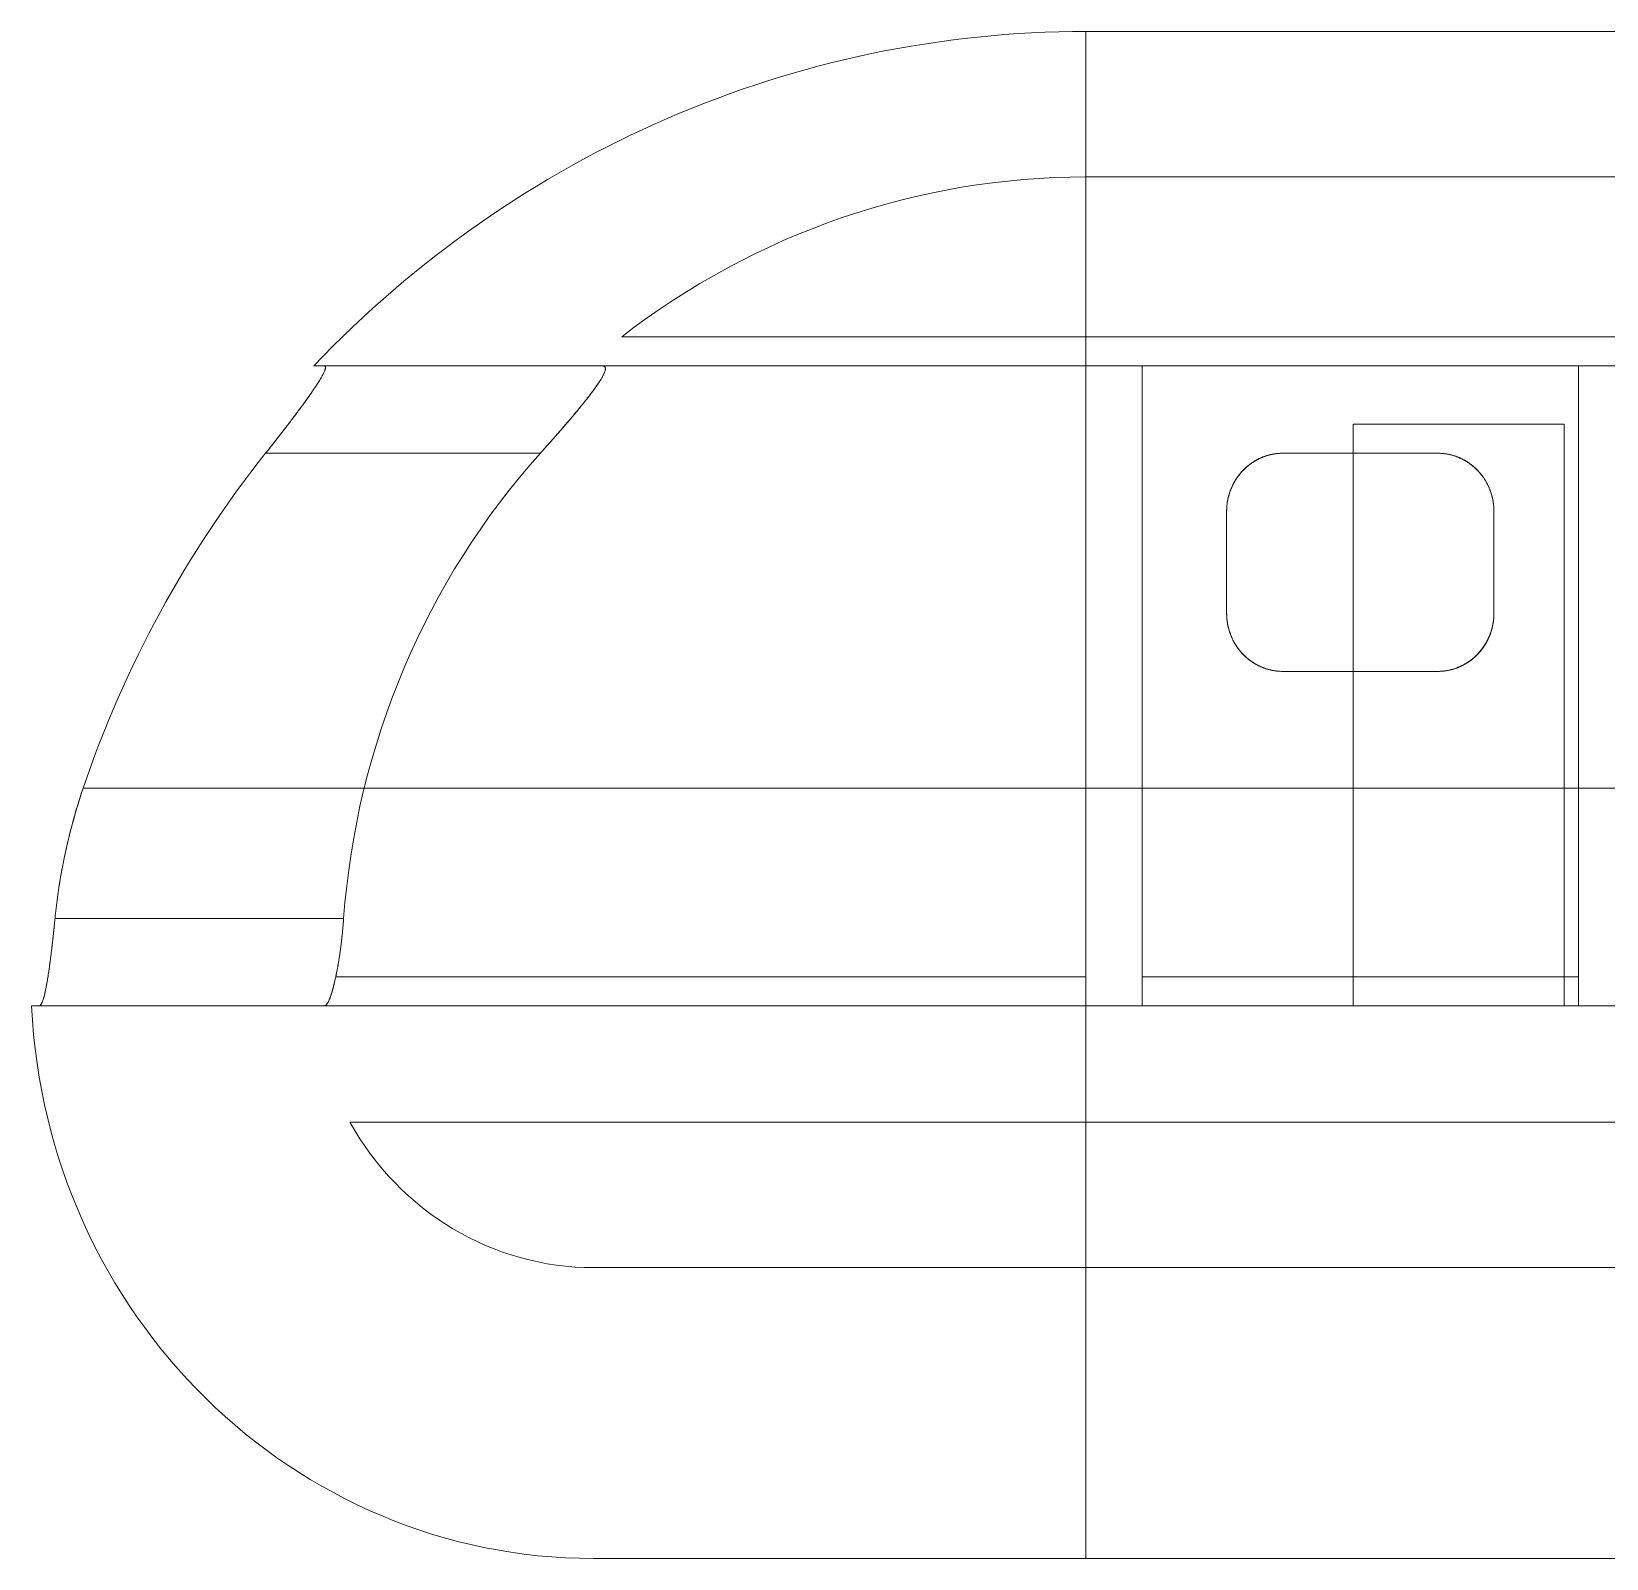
# Model space of a CAD drawing. Header units: millimetres. Extents: x 7939 to 8557, y 3805 to 4021.
# Drawn here: x 8283.18 to 8319.27, y 3903.74 to 3938.74 of the extents above; entities that cross this region are included whole.
import ezdxf

# ---------------------------------------------------------------- set-up
doc = ezdxf.new("R2010")
doc.units = ezdxf.units.MM
doc.layers.add('linea_gruesa', color=1, linetype='Continuous', lineweight=40)

msp = doc.modelspace()

# ---------------------------------------------------------------- linework, layer by layer
at = {"layer": 'linea_gruesa', "linetype": 'Continuous', "lineweight": 15, "extrusion": (-0.253745, -3.38569e-15, 0.967271)}
for p, q in [((8423.417, 3938.738, 103.727), (8307.345, 3938.738, 73.278)), ((8307.345, 3921.396, 73.278), (8307.345, 3938.738, 73.278)), ((8423.417, 3935.405, 103.727), (8307.345, 3935.405, 73.278)), ((8307.345, 3931.738, 73.278), (8307.345, 3935.405, 73.278)), ((8307.345, 3931.738, 73.278), (8296.705, 3931.738, 70.486)), ((8423.417, 3931.738, 103.727), (8307.345, 3931.738, 73.278)), ((8289.886, 3931.072, 68.698), (8289.647, 3931.072, 68.635)), ((8289.886, 3931.072, 68.698), (8296.269, 3931.072, 70.372)), ((8296.269, 3931.072, 70.372), (8307.345, 3931.072, 73.278)), ((8307.345, 3931.072, 73.278), (8296.269, 3931.072, 70.372)), ((8307.345, 3917.072, 73.278), (8307.345, 3931.072, 73.278)), ((8353.774, 3931.072, 85.457), (8307.345, 3931.072, 73.278)), ((8307.345, 3917.072, 73.278), (8307.345, 3931.072, 73.278)), ((8307.345, 3916.405, 73.278), (8307.345, 3931.072, 73.278)), ((8308.634, 3931.072, 73.616), (8308.634, 3917.072, 73.616)), ((8318.63, 3931.072, 76.238), (8308.634, 3931.072, 73.616)), ((8308.634, 3917.072, 73.616), (8308.634, 3931.072, 73.616)), ((8308.634, 3931.072, 73.616), (8308.634, 3916.405, 73.616)), ((8318.63, 3917.072, 76.238), (8318.63, 3931.072, 76.238)), ((8318.63, 3931.072, 76.238), (8318.63, 3917.072, 76.238)), ((8318.63, 3916.405, 76.238), (8318.63, 3931.072, 76.238)), ((8313.471, 3929.738, 74.885), (8313.471, 3916.405, 74.885)), ((8318.307, 3929.738, 76.153), (8313.471, 3929.738, 74.885)), ((8318.307, 3916.405, 76.153), (8318.307, 3929.738, 76.153)), ((8288.544, 3929.072, 68.346), (8294.841, 3929.072, 69.997)), ((8315.405, 3929.072, 75.392), (8311.859, 3929.072, 74.462)), ((8310.569, 3927.738, 74.123), (8310.569, 3925.405, 74.123)), ((8310.569, 3927.738, 74.123), (8310.569, 3925.405, 74.123)), ((8310.569, 3927.738, 74.123), (8310.569, 3925.405, 74.123)), ((8310.569, 3927.738, 74.123), (8310.569, 3925.405, 74.123)), ((8316.695, 3925.405, 75.731), (8316.695, 3927.738, 75.731)), ((8316.695, 3925.405, 75.731), (8316.695, 3927.738, 75.731)), ((8316.695, 3925.405, 75.731), (8316.695, 3927.738, 75.731)), ((8316.695, 3925.405, 75.731), (8316.695, 3927.738, 75.731)), ((8311.859, 3924.072, 74.462), (8315.405, 3924.072, 75.392)), ((8284.363, 3921.396, 67.249), (8307.345, 3921.396, 73.278)), ((8307.345, 3921.396, 73.278), (8284.363, 3921.396, 67.249)), ((8423.417, 3921.396, 103.727), (8307.345, 3921.396, 73.278)), ((8307.345, 3921.396, 73.278), (8307.345, 3903.738, 73.278)), ((8307.345, 3921.396, 73.278), (8307.345, 3903.738, 73.278)), ((8283.718, 3918.405, 67.08), (8290.333, 3918.405, 68.815)), ((8290.152, 3917.072, 68.767), (8307.345, 3917.072, 73.278)), ((8307.345, 3917.072, 73.278), (8290.152, 3917.072, 68.767)), ((8307.345, 3916.405, 73.278), (8307.345, 3917.072, 73.278)), ((8307.345, 3916.405, 73.278), (8307.345, 3917.072, 73.278)), ((8318.63, 3917.072, 76.238), (8308.634, 3917.072, 73.616)), ((8308.634, 3917.072, 73.616), (8308.634, 3916.405, 73.616)), ((8308.634, 3916.405, 73.616), (8308.634, 3917.072, 73.616)), ((8318.63, 3916.405, 76.238), (8318.63, 3917.072, 76.238)), ((8318.63, 3917.072, 76.238), (8318.63, 3916.405, 76.238)), ((8283.354, 3916.405, 66.984), (8283.179, 3916.405, 66.938)), ((8283.354, 3916.405, 66.984), (8289.883, 3916.405, 68.697)), ((8307.345, 3916.405, 73.278), (8289.883, 3916.405, 68.697)), ((8289.883, 3916.405, 68.697), (8307.345, 3916.405, 73.278)), ((8307.345, 3916.405, 73.278), (8313.471, 3916.405, 74.885)), ((8318.63, 3916.405, 76.238), (8308.634, 3916.405, 73.616)), ((8313.471, 3916.405, 74.885), (8308.634, 3916.405, 73.616)), ((8318.307, 3916.405, 76.153), (8324.756, 3916.405, 77.845)), ((8318.63, 3916.405, 76.238), (8318.307, 3916.405, 76.153)), ((8307.345, 3913.738, 73.278), (8290.475, 3913.738, 68.852)), ((8423.417, 3913.738, 103.727), (8307.345, 3913.738, 73.278)), ((8307.345, 3910.405, 73.278), (8307.345, 3913.738, 73.278)), ((8307.345, 3910.405, 73.278), (8307.345, 3913.738, 73.278)), ((8307.345, 3910.405, 73.278), (8296.06, 3910.405, 70.317)), ((8423.417, 3910.405, 103.727), (8307.345, 3910.405, 73.278)), ((8307.345, 3903.738, 73.278), (8296.06, 3903.738, 70.317)), ((8423.417, 3903.738, 103.727), (8307.345, 3903.738, 73.278))]:
    msp.add_line(p, q, dxfattribs=at)
for centre, radius, start, end in [((-3913.072, 8054.048, -2037.069), 25.667, 180, 225.4687), ((-3917.072, 8054.048, -2037.069), 18.333, 180, 216.8699), ((-3913.072, 8054.048, -2037.069), 25.175, 230.539, 250.6912), ((-3913.072, 8054.048, -2037.069), 25.175, 230.539, 250.6912), ((-3917.072, 8054.048, -2037.069), 17.638, 227.1301, 265.6647), ((-3917.072, 8054.048, -2037.069), 17.638, 227.1301, 265.6647), ((-3917.072, 8042.382, -2037.069), 13.333, 272.866, 360), ((-3917.072, 8042.382, -2037.069), 6.667, 300, 360)]:
    msp.add_arc(centre, radius, start, end, dxfattribs=at)
at = {"layer": 'linea_gruesa', "linetype": 'Continuous', "lineweight": 15}
for points, knots in [([(8288.544, 3929.072, 68.346), (8288.57, 3929.104, 68.352), (8288.621, 3929.168, 68.366), (8288.698, 3929.265, 68.386), (8288.774, 3929.363, 68.406), (8288.851, 3929.46, 68.426), (8288.927, 3929.558, 68.446), (8289.002, 3929.656, 68.466), (8289.077, 3929.754, 68.486), (8289.146, 3929.844, 68.503), (8289.207, 3929.925, 68.52), (8289.269, 3930.007, 68.536), (8289.335, 3930.097, 68.553), (8289.406, 3930.193, 68.572), (8289.468, 3930.279, 68.588), (8289.523, 3930.356, 68.603), (8289.567, 3930.419, 68.614), (8289.605, 3930.474, 68.624), (8289.642, 3930.528, 68.634), (8289.681, 3930.587, 68.644), (8289.722, 3930.648, 68.655), (8289.756, 3930.701, 68.664), (8289.784, 3930.748, 68.671), (8289.807, 3930.786, 68.677), (8289.826, 3930.819, 68.682), (8289.845, 3930.853, 68.687), (8289.863, 3930.887, 68.692), (8289.88, 3930.922, 68.696), (8289.893, 3930.951, 68.699), (8289.902, 3930.975, 68.702), (8289.909, 3930.994, 68.704), (8289.913, 3931.012, 68.705), (8289.916, 3931.03, 68.706), (8289.916, 3931.045, 68.706), (8289.913, 3931.059, 68.705), (8289.906, 3931.067, 68.703), (8289.897, 3931.071, 68.701), (8289.89, 3931.072, 68.699), (8289.886, 3931.072, 68.698)], [0, 0, 0, 0, 0.035233, 0.070592, 0.105951, 0.141754, 0.177556, 0.213826, 0.250098, 0.286533, 0.314683, 0.342835, 0.380915, 0.419018, 0.457092, 0.486134, 0.515176, 0.536975, 0.558775, 0.588278, 0.6178, 0.647299, 0.669811, 0.692322, 0.710681, 0.729039, 0.75392, 0.77882, 0.803699, 0.822703, 0.841706, 0.861057, 0.880409, 0.906776, 0.93317, 0.959538, 0.979769, 1, 1, 1, 1]), ([(8289.886, 3931.072, 68.698), (8289.889, 3931.072, 68.699), (8289.896, 3931.071, 68.7), (8289.904, 3931.068, 68.702), (8289.911, 3931.061, 68.704), (8289.915, 3931.05, 68.705), (8289.916, 3931.037, 68.706), (8289.915, 3931.021, 68.705), (8289.912, 3931.006, 68.704), (8289.907, 3930.988, 68.703), (8289.899, 3930.967, 68.701), (8289.889, 3930.941, 68.698), (8289.874, 3930.909, 68.694), (8289.857, 3930.876, 68.69), (8289.84, 3930.845, 68.686), (8289.824, 3930.814, 68.681), (8289.805, 3930.783, 68.677), (8289.783, 3930.746, 68.671), (8289.757, 3930.704, 68.664), (8289.726, 3930.655, 68.656), (8289.688, 3930.596, 68.646), (8289.645, 3930.532, 68.634), (8289.598, 3930.463, 68.622), (8289.554, 3930.401, 68.611), (8289.509, 3930.336, 68.599), (8289.461, 3930.27, 68.586), (8289.412, 3930.202, 68.573), (8289.361, 3930.131, 68.56), (8289.308, 3930.06, 68.546), (8289.249, 3929.981, 68.531), (8289.185, 3929.896, 68.514), (8289.114, 3929.803, 68.495), (8289.042, 3929.708, 68.476), (8288.968, 3929.612, 68.457), (8288.893, 3929.515, 68.437), (8288.816, 3929.416, 68.417), (8288.738, 3929.317, 68.397), (8288.667, 3929.226, 68.378), (8288.602, 3929.145, 68.361), (8288.564, 3929.096, 68.351), (8288.544, 3929.072, 68.346)], [0, 0, 0, 0, 0.017943, 0.035885, 0.060246, 0.084628, 0.108988, 0.127618, 0.146247, 0.16419, 0.182134, 0.206478, 0.230841, 0.255186, 0.273767, 0.292348, 0.310648, 0.328949, 0.353672, 0.378409, 0.403134, 0.440687, 0.4678, 0.494913, 0.522235, 0.549557, 0.577463, 0.605369, 0.633445, 0.661522, 0.696527, 0.731698, 0.766871, 0.802552, 0.838233, 0.874322, 0.910586, 0.946908, 0.973454, 1, 1, 1, 1]), ([(8294.841, 3929.072, 69.997), (8294.868, 3929.102, 70.005), (8294.923, 3929.163, 70.019), (8295.005, 3929.256, 70.041), (8295.087, 3929.348, 70.062), (8295.168, 3929.44, 70.083), (8295.25, 3929.533, 70.105), (8295.331, 3929.627, 70.126), (8295.412, 3929.72, 70.147), (8295.485, 3929.806, 70.167), (8295.553, 3929.886, 70.184), (8295.614, 3929.958, 70.2), (8295.674, 3930.03, 70.216), (8295.734, 3930.102, 70.232), (8295.792, 3930.173, 70.247), (8295.849, 3930.244, 70.262), (8295.904, 3930.314, 70.277), (8295.953, 3930.376, 70.289), (8295.995, 3930.431, 70.3), (8296.03, 3930.478, 70.31), (8296.065, 3930.524, 70.319), (8296.098, 3930.57, 70.327), (8296.129, 3930.615, 70.336), (8296.159, 3930.659, 70.343), (8296.188, 3930.701, 70.351), (8296.212, 3930.739, 70.357), (8296.233, 3930.773, 70.363), (8296.25, 3930.802, 70.367), (8296.266, 3930.831, 70.371), (8296.281, 3930.859, 70.375), (8296.294, 3930.885, 70.379), (8296.305, 3930.91, 70.382), (8296.314, 3930.933, 70.384), (8296.322, 3930.955, 70.386), (8296.327, 3930.975, 70.387), (8296.331, 3930.995, 70.388), (8296.332, 3931.014, 70.389), (8296.33, 3931.032, 70.388), (8296.325, 3931.046, 70.387), (8296.318, 3931.056, 70.385), (8296.307, 3931.064, 70.382), (8296.292, 3931.07, 70.378), (8296.277, 3931.071, 70.374), (8296.269, 3931.072, 70.372)], [0, 0, 0, 0, 0.034419, 0.068838, 0.10342, 0.138002, 0.173126, 0.208248, 0.243575, 0.278903, 0.306955, 0.335005, 0.363192, 0.391377, 0.420043, 0.448709, 0.477574, 0.506439, 0.527053, 0.547668, 0.568387, 0.589107, 0.610203, 0.631299, 0.652551, 0.673802, 0.690476, 0.707149, 0.723923, 0.740697, 0.757815, 0.774932, 0.79218, 0.809429, 0.826108, 0.842787, 0.86548, 0.888194, 0.910886, 0.928271, 0.945656, 0.972827, 1, 1, 1, 1]), ([(8296.269, 3931.072, 70.372), (8296.275, 3931.071, 70.374), (8296.288, 3931.071, 70.377), (8296.302, 3931.066, 70.381), (8296.315, 3931.059, 70.384), (8296.324, 3931.048, 70.387), (8296.33, 3931.034, 70.388), (8296.332, 3931.017, 70.389), (8296.331, 3930.997, 70.388), (8296.327, 3930.974, 70.387), (8296.32, 3930.948, 70.385), (8296.309, 3930.919, 70.383), (8296.295, 3930.887, 70.379), (8296.275, 3930.848, 70.374), (8296.249, 3930.799, 70.367), (8296.213, 3930.741, 70.358), (8296.172, 3930.678, 70.347), (8296.127, 3930.61, 70.335), (8296.076, 3930.54, 70.322), (8296.022, 3930.467, 70.307), (8295.964, 3930.391, 70.292), (8295.903, 3930.312, 70.276), (8295.838, 3930.231, 70.259), (8295.77, 3930.147, 70.241), (8295.7, 3930.061, 70.223), (8295.627, 3929.974, 70.204), (8295.552, 3929.885, 70.184), (8295.475, 3929.794, 70.164), (8295.396, 3929.702, 70.143), (8295.316, 3929.609, 70.122), (8295.234, 3929.515, 70.101), (8295.153, 3929.423, 70.079), (8295.074, 3929.333, 70.059), (8294.997, 3929.246, 70.038), (8294.919, 3929.159, 70.018), (8294.867, 3929.101, 70.004), (8294.841, 3929.072, 69.997)], [0, 0, 0, 0, 0.021586, 0.043186, 0.064769, 0.086981, 0.109212, 0.131423, 0.153021, 0.174637, 0.196236, 0.218492, 0.240766, 0.263024, 0.294928, 0.326836, 0.359413, 0.391994, 0.424574, 0.457186, 0.489774, 0.523271, 0.556792, 0.590293, 0.624563, 0.658833, 0.693364, 0.727895, 0.763149, 0.798404, 0.833869, 0.869334, 0.90193, 0.934527, 0.967263, 1, 1, 1, 1]), ([(8311.859, 3929.072, 74.462), (8311.853, 3929.072, 74.46), (8311.82, 3929.072, 74.452), (8311.757, 3929.069, 74.435), (8311.671, 3929.059, 74.413), (8311.585, 3929.042, 74.39), (8311.501, 3929.021, 74.368), (8311.421, 3928.994, 74.347), (8311.344, 3928.962, 74.327), (8311.269, 3928.925, 74.307), (8311.194, 3928.882, 74.287), (8311.121, 3928.833, 74.268), (8311.05, 3928.778, 74.25), (8310.983, 3928.718, 74.232), (8310.916, 3928.651, 74.215), (8310.853, 3928.575, 74.198), (8310.792, 3928.491, 74.182), (8310.739, 3928.402, 74.168), (8310.699, 3928.323, 74.158), (8310.669, 3928.255, 74.15), (8310.648, 3928.199, 74.144), (8310.629, 3928.142, 74.139), (8310.612, 3928.084, 74.135), (8310.599, 3928.025, 74.131), (8310.587, 3927.964, 74.128), (8310.579, 3927.904, 74.126), (8310.571, 3927.829, 74.124), (8310.57, 3927.773, 74.124), (8310.569, 3927.738, 74.123)], [0, 0, 0, 0, 0.006838, 0.044527, 0.082489, 0.121295, 0.160376, 0.198019, 0.235885, 0.2744, 0.313113, 0.355866, 0.398847, 0.442478, 0.486308, 0.537813, 0.589589, 0.642149, 0.694955, 0.725872, 0.75679, 0.787885, 0.81898, 0.850615, 0.882249, 0.914064, 0.945878, 1, 1, 1, 1]), ([(8311.859, 3929.072, 74.462), (8311.838, 3929.071, 74.456), (8311.797, 3929.071, 74.446), (8311.735, 3929.066, 74.429), (8311.673, 3929.058, 74.413), (8311.605, 3929.046, 74.395), (8311.53, 3929.029, 74.376), (8311.451, 3929.004, 74.355), (8311.373, 3928.975, 74.334), (8311.296, 3928.939, 74.314), (8311.22, 3928.898, 74.294), (8311.147, 3928.851, 74.275), (8311.077, 3928.8, 74.257), (8311.007, 3928.741, 74.238), (8310.94, 3928.676, 74.221), (8310.874, 3928.602, 74.204), (8310.815, 3928.524, 74.188), (8310.769, 3928.453, 74.176), (8310.734, 3928.392, 74.167), (8310.708, 3928.341, 74.16), (8310.684, 3928.289, 74.154), (8310.662, 3928.236, 74.148), (8310.642, 3928.182, 74.143), (8310.625, 3928.127, 74.138), (8310.609, 3928.071, 74.134), (8310.596, 3928.011, 74.131), (8310.584, 3927.947, 74.127), (8310.576, 3927.878, 74.125), (8310.57, 3927.808, 74.124), (8310.569, 3927.762, 74.124), (8310.569, 3927.738, 74.123)], [0, 0, 0, 0, 0.027087, 0.054276, 0.081774, 0.109375, 0.146359, 0.183576, 0.221474, 0.259588, 0.300123, 0.34088, 0.382269, 0.423854, 0.472048, 0.520494, 0.569663, 0.619055, 0.648237, 0.67742, 0.706763, 0.736106, 0.765927, 0.795749, 0.825726, 0.855703, 0.891612, 0.927587, 0.96376, 1, 1, 1, 1]), ([(8311.859, 3929.072, 74.462), (8311.831, 3929.071, 74.455), (8311.775, 3929.07, 74.44), (8311.692, 3929.061, 74.418), (8311.608, 3929.047, 74.396), (8311.527, 3929.028, 74.375), (8311.448, 3929.003, 74.354), (8311.373, 3928.975, 74.334), (8311.3, 3928.941, 74.315), (8311.237, 3928.907, 74.299), (8311.183, 3928.875, 74.285), (8311.139, 3928.845, 74.273), (8311.095, 3928.814, 74.262), (8311.053, 3928.78, 74.251), (8311.013, 3928.745, 74.24), (8310.973, 3928.709, 74.23), (8310.936, 3928.671, 74.22), (8310.898, 3928.628, 74.21), (8310.859, 3928.582, 74.2), (8310.821, 3928.531, 74.19), (8310.785, 3928.478, 74.18), (8310.752, 3928.424, 74.171), (8310.721, 3928.368, 74.163), (8310.693, 3928.31, 74.156), (8310.668, 3928.251, 74.149), (8310.646, 3928.193, 74.144), (8310.627, 3928.137, 74.139), (8310.612, 3928.082, 74.135), (8310.599, 3928.026, 74.131), (8310.588, 3927.97, 74.129), (8310.58, 3927.913, 74.126), (8310.574, 3927.855, 74.125), (8310.57, 3927.797, 74.124), (8310.569, 3927.758, 74.124), (8310.569, 3927.738, 74.123)], [0, 0, 0, 0, 0.036113, 0.072489, 0.109676, 0.147131, 0.183107, 0.219296, 0.256089, 0.293067, 0.318435, 0.3438, 0.369361, 0.394921, 0.421032, 0.447142, 0.473415, 0.499687, 0.531753, 0.563818, 0.596123, 0.628428, 0.661428, 0.694429, 0.727647, 0.760865, 0.790391, 0.819915, 0.849583, 0.879252, 0.909363, 0.939474, 0.969737, 1, 1, 1, 1]), ([(8311.859, 3929.072, 74.462), (8311.832, 3929.071, 74.455), (8311.778, 3929.07, 74.441), (8311.697, 3929.062, 74.419), (8311.617, 3929.049, 74.398), (8311.538, 3929.031, 74.378), (8311.46, 3929.007, 74.357), (8311.383, 3928.979, 74.337), (8311.308, 3928.945, 74.317), (8311.235, 3928.906, 74.298), (8311.165, 3928.863, 74.28), (8311.104, 3928.821, 74.264), (8311.052, 3928.78, 74.25), (8311.009, 3928.742, 74.239), (8310.967, 3928.702, 74.228), (8310.927, 3928.661, 74.217), (8310.888, 3928.617, 74.207), (8310.852, 3928.573, 74.198), (8310.818, 3928.526, 74.189), (8310.786, 3928.479, 74.18), (8310.756, 3928.431, 74.173), (8310.729, 3928.382, 74.165), (8310.704, 3928.332, 74.159), (8310.68, 3928.281, 74.153), (8310.659, 3928.229, 74.147), (8310.64, 3928.176, 74.142), (8310.623, 3928.122, 74.138), (8310.606, 3928.059, 74.133), (8310.591, 3927.987, 74.129), (8310.578, 3927.905, 74.126), (8310.57, 3927.822, 74.124), (8310.569, 3927.766, 74.124), (8310.569, 3927.738, 74.123)], [0, 0, 0, 0, 0.035104, 0.070451, 0.105777, 0.141334, 0.177575, 0.214032, 0.251913, 0.290003, 0.328679, 0.367535, 0.39555, 0.423565, 0.451796, 0.480025, 0.508862, 0.537698, 0.566715, 0.595732, 0.624343, 0.652954, 0.681712, 0.710471, 0.739669, 0.768865, 0.798203, 0.827543, 0.870383, 0.91333, 0.956609, 1, 1, 1, 1]), ([(8316.695, 3927.738, 75.731), (8316.695, 3927.764, 75.73), (8316.694, 3927.816, 75.73), (8316.687, 3927.893, 75.728), (8316.676, 3927.97, 75.726), (8316.662, 3928.043, 75.722), (8316.644, 3928.112, 75.717), (8316.624, 3928.176, 75.712), (8316.601, 3928.239, 75.706), (8316.575, 3928.302, 75.699), (8316.545, 3928.365, 75.691), (8316.511, 3928.426, 75.682), (8316.473, 3928.487, 75.672), (8316.436, 3928.54, 75.663), (8316.4, 3928.587, 75.653), (8316.366, 3928.628, 75.644), (8316.33, 3928.668, 75.635), (8316.292, 3928.707, 75.625), (8316.252, 3928.745, 75.614), (8316.21, 3928.781, 75.603), (8316.165, 3928.816, 75.592), (8316.11, 3928.856, 75.577), (8316.042, 3928.899, 75.559), (8315.96, 3928.943, 75.538), (8315.887, 3928.976, 75.519), (8315.827, 3928.999, 75.503), (8315.767, 3929.019, 75.487), (8315.691, 3929.04, 75.467), (8315.614, 3929.055, 75.447), (8315.551, 3929.063, 75.431), (8315.503, 3929.068, 75.418), (8315.454, 3929.071, 75.405), (8315.422, 3929.072, 75.397), (8315.405, 3929.072, 75.392)], [0, 0, 0, 0, 0.040084, 0.0802595, 0.1207118, 0.1612574, 0.195897, 0.2305966, 0.2654803, 0.3004277, 0.3361269, 0.3718993, 0.4079022, 0.4439881, 0.4702825, 0.4966127, 0.5230554, 0.5495376, 0.5764918, 0.603495, 0.6306482, 0.6578562, 0.7006178, 0.7436322, 0.7875099, 0.8096, 0.8317329, 0.8729141, 0.9144194, 0.935692, 0.9570123, 0.9784808, 1, 1, 1, 1]), ([(8316.695, 3927.738, 75.731), (8316.695, 3927.761, 75.73), (8316.694, 3927.807, 75.73), (8316.689, 3927.875, 75.729), (8316.68, 3927.943, 75.727), (8316.668, 3928.011, 75.724), (8316.653, 3928.079, 75.719), (8316.634, 3928.147, 75.714), (8316.611, 3928.214, 75.708), (8316.585, 3928.279, 75.702), (8316.556, 3928.342, 75.694), (8316.524, 3928.402, 75.686), (8316.49, 3928.461, 75.677), (8316.451, 3928.52, 75.667), (8316.409, 3928.577, 75.655), (8316.363, 3928.633, 75.643), (8316.313, 3928.687, 75.63), (8316.255, 3928.743, 75.615), (8316.187, 3928.801, 75.597), (8316.121, 3928.849, 75.58), (8316.065, 3928.885, 75.565), (8316.021, 3928.91, 75.554), (8315.976, 3928.935, 75.542), (8315.929, 3928.957, 75.53), (8315.883, 3928.977, 75.517), (8315.835, 3928.996, 75.505), (8315.786, 3929.013, 75.492), (8315.736, 3929.028, 75.479), (8315.684, 3929.041, 75.465), (8315.631, 3929.052, 75.451), (8315.577, 3929.06, 75.437), (8315.521, 3929.067, 75.423), (8315.464, 3929.071, 75.408), (8315.425, 3929.071, 75.397), (8315.405, 3929.072, 75.392)], [0, 0, 0, 0, 0.035373, 0.070809, 0.106434, 0.142123, 0.17855, 0.215047, 0.251755, 0.288537, 0.323141, 0.35781, 0.392686, 0.427635, 0.463466, 0.499386, 0.535594, 0.571906, 0.618057, 0.664469, 0.688108, 0.71179, 0.735604, 0.759466, 0.782532, 0.805646, 0.828912, 0.852231, 0.876189, 0.900212, 0.924435, 0.948728, 0.974322, 1, 1, 1, 1]), ([(8316.695, 3927.738, 75.731), (8316.695, 3927.763, 75.73), (8316.694, 3927.812, 75.73), (8316.688, 3927.884, 75.729), (8316.678, 3927.957, 75.726), (8316.665, 3928.027, 75.723), (8316.649, 3928.094, 75.718), (8316.63, 3928.159, 75.713), (8316.608, 3928.223, 75.708), (8316.582, 3928.286, 75.701), (8316.553, 3928.349, 75.693), (8316.52, 3928.41, 75.685), (8316.484, 3928.471, 75.675), (8316.447, 3928.525, 75.666), (8316.412, 3928.573, 75.656), (8316.378, 3928.615, 75.647), (8316.342, 3928.655, 75.638), (8316.304, 3928.695, 75.628), (8316.264, 3928.734, 75.617), (8316.221, 3928.771, 75.606), (8316.177, 3928.808, 75.595), (8316.122, 3928.848, 75.58), (8316.055, 3928.892, 75.563), (8315.974, 3928.936, 75.541), (8315.903, 3928.969, 75.523), (8315.843, 3928.993, 75.507), (8315.798, 3929.009, 75.495), (8315.752, 3929.023, 75.483), (8315.705, 3929.035, 75.471), (8315.658, 3929.046, 75.459), (8315.61, 3929.055, 75.446), (8315.561, 3929.062, 75.433), (8315.51, 3929.068, 75.42), (8315.459, 3929.071, 75.406), (8315.424, 3929.072, 75.397), (8315.406, 3929.072, 75.392), (8315.405, 3929.072, 75.392)], [0, 0, 0, 0, 0.037763, 0.075603, 0.113668, 0.15181, 0.186615, 0.221477, 0.256518, 0.29162, 0.327442, 0.363334, 0.399446, 0.435634, 0.462442, 0.489284, 0.516239, 0.543232, 0.570699, 0.598214, 0.625882, 0.653607, 0.695877, 0.73839, 0.781735, 0.803555, 0.825419, 0.846546, 0.867716, 0.889028, 0.910387, 0.932323, 0.954317, 0.976488, 0.998718, 1, 1, 1, 1]), ([(8316.695, 3927.738, 75.731), (8316.695, 3927.761, 75.73), (8316.694, 3927.806, 75.73), (8316.689, 3927.874, 75.729), (8316.681, 3927.941, 75.727), (8316.669, 3928.008, 75.724), (8316.654, 3928.075, 75.72), (8316.635, 3928.142, 75.715), (8316.613, 3928.209, 75.709), (8316.587, 3928.273, 75.702), (8316.559, 3928.336, 75.695), (8316.527, 3928.397, 75.687), (8316.493, 3928.457, 75.677), (8316.454, 3928.516, 75.667), (8316.412, 3928.573, 75.656), (8316.365, 3928.63, 75.644), (8316.315, 3928.684, 75.631), (8316.257, 3928.741, 75.616), (8316.189, 3928.799, 75.598), (8316.124, 3928.846, 75.581), (8316.069, 3928.882, 75.566), (8316.026, 3928.908, 75.555), (8315.981, 3928.932, 75.543), (8315.925, 3928.959, 75.529), (8315.857, 3928.988, 75.511), (8315.776, 3929.017, 75.489), (8315.69, 3929.04, 75.467), (8315.616, 3929.055, 75.447), (8315.553, 3929.063, 75.431), (8315.504, 3929.068, 75.418), (8315.455, 3929.071, 75.405), (8315.422, 3929.072, 75.397), (8315.405, 3929.072, 75.392)], [0, 0, 0, 0, 0.034981, 0.070021, 0.105242, 0.140523, 0.176496, 0.212533, 0.248767, 0.285068, 0.320205, 0.355407, 0.390813, 0.426292, 0.462645, 0.499086, 0.535813, 0.572644, 0.618453, 0.66451, 0.687958, 0.711446, 0.735062, 0.758725, 0.796952, 0.835412, 0.874663, 0.914214, 0.935526, 0.95689, 0.978418, 1, 1, 1, 1]), ([(8310.569, 3925.405, 74.123), (8310.569, 3925.385, 74.124), (8310.57, 3925.345, 74.124), (8310.574, 3925.284, 74.125), (8310.58, 3925.224, 74.127), (8310.59, 3925.163, 74.129), (8310.602, 3925.102, 74.132), (8310.617, 3925.041, 74.136), (8310.636, 3924.98, 74.141), (8310.656, 3924.921, 74.146), (8310.68, 3924.863, 74.153), (8310.706, 3924.807, 74.159), (8310.734, 3924.751, 74.167), (8310.766, 3924.696, 74.175), (8310.801, 3924.642, 74.184), (8310.838, 3924.588, 74.194), (8310.879, 3924.537, 74.205), (8310.921, 3924.489, 74.216), (8310.963, 3924.445, 74.227), (8311.006, 3924.404, 74.238), (8311.05, 3924.366, 74.25), (8311.097, 3924.329, 74.262), (8311.146, 3924.293, 74.275), (8311.198, 3924.26, 74.288), (8311.251, 3924.228, 74.303), (8311.304, 3924.201, 74.316), (8311.355, 3924.177, 74.33), (8311.404, 3924.157, 74.343), (8311.455, 3924.139, 74.356), (8311.506, 3924.122, 74.369), (8311.559, 3924.108, 74.383), (8311.613, 3924.096, 74.397), (8311.668, 3924.086, 74.412), (8311.728, 3924.078, 74.427), (8311.791, 3924.073, 74.444), (8311.836, 3924.072, 74.456), (8311.859, 3924.072, 74.462)], [0, 0, 0, 0, 0.030841, 0.061731, 0.092771, 0.123863, 0.155554, 0.187301, 0.219224, 0.251209, 0.28205, 0.31295, 0.344031, 0.375173, 0.407057, 0.439012, 0.471194, 0.503455, 0.531553, 0.559708, 0.588038, 0.616427, 0.645537, 0.674717, 0.704117, 0.73359, 0.758496, 0.783451, 0.808553, 0.833709, 0.859453, 0.885257, 0.911235, 0.937271, 0.968584, 1, 1, 1, 1]), ([(8310.569, 3925.405, 74.123), (8310.57, 3925.376, 74.124), (8310.571, 3925.316, 74.124), (8310.58, 3925.227, 74.126), (8310.594, 3925.138, 74.13), (8310.613, 3925.059, 74.135), (8310.633, 3924.989, 74.14), (8310.653, 3924.929, 74.146), (8310.677, 3924.87, 74.152), (8310.704, 3924.811, 74.159), (8310.734, 3924.752, 74.167), (8310.767, 3924.695, 74.175), (8310.803, 3924.638, 74.185), (8310.841, 3924.585, 74.195), (8310.88, 3924.537, 74.205), (8310.919, 3924.491, 74.215), (8310.96, 3924.448, 74.226), (8311.005, 3924.405, 74.238), (8311.052, 3924.365, 74.25), (8311.101, 3924.325, 74.263), (8311.153, 3924.289, 74.277), (8311.204, 3924.256, 74.29), (8311.254, 3924.227, 74.303), (8311.302, 3924.202, 74.316), (8311.352, 3924.179, 74.329), (8311.403, 3924.157, 74.342), (8311.456, 3924.138, 74.356), (8311.51, 3924.121, 74.37), (8311.565, 3924.106, 74.385), (8311.622, 3924.094, 74.4), (8311.68, 3924.084, 74.415), (8311.739, 3924.077, 74.43), (8311.799, 3924.073, 74.446), (8311.839, 3924.072, 74.457), (8311.859, 3924.072, 74.462)], [0, 0, 0, 0, 0.0453248, 0.0908068, 0.1367825, 0.18293, 0.2146565, 0.2464421, 0.2784134, 0.3104487, 0.3432429, 0.3761097, 0.4092079, 0.4423874, 0.4713638, 0.5003979, 0.5296115, 0.5588895, 0.5889127, 0.6190073, 0.6493292, 0.6797328, 0.7053425, 0.7310038, 0.7568225, 0.7826927, 0.8091878, 0.8357451, 0.8624861, 0.8892909, 0.9167906, 0.944358, 0.9721415, 1, 1, 1, 1]), ([(8310.569, 3925.405, 74.123), (8310.569, 3925.385, 74.124), (8310.57, 3925.346, 74.124), (8310.574, 3925.287, 74.125), (8310.58, 3925.227, 74.126), (8310.589, 3925.168, 74.129), (8310.601, 3925.108, 74.132), (8310.616, 3925.048, 74.136), (8310.633, 3924.988, 74.14), (8310.653, 3924.93, 74.146), (8310.676, 3924.873, 74.151), (8310.7, 3924.818, 74.158), (8310.728, 3924.763, 74.165), (8310.758, 3924.709, 74.173), (8310.792, 3924.655, 74.182), (8310.828, 3924.603, 74.191), (8310.867, 3924.552, 74.202), (8310.907, 3924.504, 74.212), (8310.948, 3924.461, 74.223), (8310.989, 3924.42, 74.234), (8311.032, 3924.381, 74.245), (8311.077, 3924.344, 74.257), (8311.125, 3924.308, 74.269), (8311.175, 3924.274, 74.282), (8311.227, 3924.242, 74.296), (8311.278, 3924.214, 74.309), (8311.328, 3924.19, 74.323), (8311.377, 3924.168, 74.335), (8311.427, 3924.148, 74.348), (8311.478, 3924.131, 74.362), (8311.53, 3924.115, 74.376), (8311.584, 3924.102, 74.39), (8311.639, 3924.091, 74.404), (8311.703, 3924.081, 74.421), (8311.776, 3924.073, 74.44), (8311.831, 3924.072, 74.455), (8311.859, 3924.072, 74.462)], [0, 0, 0, 0, 0.030054, 0.060156, 0.090404, 0.120703, 0.151583, 0.182517, 0.213624, 0.24479, 0.274845, 0.304956, 0.335241, 0.365586, 0.396637, 0.427758, 0.459092, 0.4905, 0.5182, 0.54595, 0.573869, 0.601849, 0.630501, 0.659221, 0.688143, 0.717133, 0.74227, 0.767451, 0.792778, 0.818157, 0.84411, 0.870116, 0.896292, 0.922523, 0.961168, 1, 1, 1, 1]), ([(8310.569, 3925.405, 74.123), (8310.57, 3925.375, 74.124), (8310.571, 3925.314, 74.124), (8310.58, 3925.223, 74.126), (8310.595, 3925.131, 74.13), (8310.615, 3925.05, 74.135), (8310.636, 3924.981, 74.141), (8310.656, 3924.922, 74.146), (8310.68, 3924.864, 74.153), (8310.706, 3924.806, 74.159), (8310.736, 3924.749, 74.167), (8310.768, 3924.692, 74.176), (8310.804, 3924.637, 74.185), (8310.841, 3924.585, 74.195), (8310.879, 3924.537, 74.205), (8310.917, 3924.493, 74.215), (8310.958, 3924.45, 74.226), (8311.001, 3924.409, 74.237), (8311.047, 3924.369, 74.249), (8311.095, 3924.33, 74.261), (8311.145, 3924.294, 74.275), (8311.195, 3924.262, 74.288), (8311.244, 3924.233, 74.3), (8311.291, 3924.207, 74.313), (8311.34, 3924.184, 74.326), (8311.391, 3924.162, 74.339), (8311.443, 3924.142, 74.353), (8311.497, 3924.125, 74.367), (8311.551, 3924.11, 74.381), (8311.609, 3924.097, 74.396), (8311.669, 3924.086, 74.412), (8311.731, 3924.078, 74.428), (8311.795, 3924.073, 74.445), (8311.837, 3924.072, 74.456), (8311.859, 3924.072, 74.462)], [0, 0, 0, 0, 0.046256, 0.092687, 0.139672, 0.186852, 0.21779, 0.248785, 0.279963, 0.311203, 0.34318, 0.375229, 0.407501, 0.439849, 0.468186, 0.49658, 0.525145, 0.553768, 0.583091, 0.612482, 0.642081, 0.671752, 0.697355, 0.723006, 0.748805, 0.774658, 0.801106, 0.827609, 0.85429, 0.881027, 0.910563, 0.940179, 0.970046, 1, 1, 1, 1]), ([(8315.405, 3924.072, 75.392), (8315.427, 3924.072, 75.398), (8315.472, 3924.073, 75.41), (8315.538, 3924.078, 75.427), (8315.605, 3924.087, 75.445), (8315.681, 3924.102, 75.464), (8315.765, 3924.123, 75.487), (8315.857, 3924.155, 75.511), (8315.947, 3924.194, 75.534), (8316.034, 3924.239, 75.557), (8316.117, 3924.292, 75.579), (8316.197, 3924.351, 75.6), (8316.272, 3924.415, 75.619), (8316.342, 3924.487, 75.638), (8316.409, 3924.565, 75.655), (8316.469, 3924.649, 75.671), (8316.523, 3924.738, 75.686), (8316.563, 3924.816, 75.696), (8316.592, 3924.882, 75.704), (8316.612, 3924.934, 75.709), (8316.63, 3924.986, 75.714), (8316.646, 3925.04, 75.718), (8316.66, 3925.094, 75.721), (8316.671, 3925.149, 75.724), (8316.681, 3925.204, 75.727), (8316.688, 3925.266, 75.729), (8316.694, 3925.333, 75.73), (8316.695, 3925.381, 75.73), (8316.695, 3925.405, 75.731)], [0, 0, 0, 0, 0.0308502, 0.0617997, 0.0930588, 0.1244197, 0.1693592, 0.2146008, 0.2607633, 0.3072344, 0.3537776, 0.4006115, 0.4483246, 0.4963245, 0.5465878, 0.5971544, 0.6486269, 0.7003928, 0.7281586, 0.7559246, 0.7838572, 0.8117899, 0.8402251, 0.8686602, 0.8972597, 0.9258598, 0.9628869, 1, 1, 1, 1]), ([(8315.405, 3924.072, 75.392), (8315.434, 3924.072, 75.4), (8315.491, 3924.073, 75.415), (8315.579, 3924.083, 75.438), (8315.671, 3924.099, 75.462), (8315.766, 3924.124, 75.487), (8315.859, 3924.155, 75.511), (8315.949, 3924.195, 75.535), (8316.036, 3924.24, 75.558), (8316.119, 3924.293, 75.579), (8316.198, 3924.351, 75.6), (8316.273, 3924.417, 75.62), (8316.344, 3924.489, 75.638), (8316.41, 3924.567, 75.656), (8316.47, 3924.65, 75.671), (8316.515, 3924.724, 75.683), (8316.548, 3924.786, 75.692), (8316.572, 3924.835, 75.698), (8316.593, 3924.885, 75.704), (8316.613, 3924.936, 75.709), (8316.631, 3924.988, 75.714), (8316.646, 3925.041, 75.718), (8316.66, 3925.094, 75.721), (8316.672, 3925.151, 75.724), (8316.682, 3925.212, 75.727), (8316.689, 3925.276, 75.729), (8316.694, 3925.341, 75.73), (8316.695, 3925.384, 75.73), (8316.695, 3925.405, 75.731)], [0, 0, 0, 0, 0.03956, 0.0793344, 0.1242558, 0.1694826, 0.215658, 0.2621492, 0.3080862, 0.3543131, 0.4014247, 0.448824, 0.4980044, 0.547483, 0.5978544, 0.648515, 0.6755889, 0.7026636, 0.7298993, 0.7571358, 0.7848586, 0.8125813, 0.8404625, 0.8683443, 0.9011051, 0.9339279, 0.9669334, 1, 1, 1, 1]), ([(8315.405, 3924.072, 75.392), (8315.426, 3924.072, 75.398), (8315.466, 3924.073, 75.408), (8315.527, 3924.077, 75.424), (8315.588, 3924.085, 75.44), (8315.661, 3924.097, 75.459), (8315.745, 3924.118, 75.481), (8315.84, 3924.148, 75.506), (8315.933, 3924.187, 75.531), (8316.023, 3924.233, 75.554), (8316.108, 3924.286, 75.577), (8316.19, 3924.345, 75.598), (8316.267, 3924.411, 75.618), (8316.339, 3924.483, 75.637), (8316.406, 3924.562, 75.655), (8316.467, 3924.646, 75.671), (8316.522, 3924.735, 75.685), (8316.562, 3924.814, 75.696), (8316.591, 3924.88, 75.703), (8316.611, 3924.931, 75.709), (8316.629, 3924.983, 75.713), (8316.645, 3925.036, 75.717), (8316.659, 3925.089, 75.721), (8316.67, 3925.144, 75.724), (8316.68, 3925.199, 75.727), (8316.688, 3925.261, 75.729), (8316.694, 3925.329, 75.73), (8316.695, 3925.38, 75.73), (8316.695, 3925.405, 75.731)], [0, 0, 0, 0, 0.028571, 0.057217, 0.08609, 0.115041, 0.161429, 0.208131, 0.255809, 0.303813, 0.351303, 0.3991, 0.447827, 0.496862, 0.547189, 0.597826, 0.649405, 0.701291, 0.728599, 0.755906, 0.78338, 0.810855, 0.838833, 0.866812, 0.894956, 0.923099, 0.961499, 1, 1, 1, 1]), ([(8315.405, 3924.072, 75.392), (8315.432, 3924.072, 75.399), (8315.486, 3924.073, 75.413), (8315.572, 3924.082, 75.436), (8315.664, 3924.097, 75.46), (8315.761, 3924.122, 75.485), (8315.856, 3924.154, 75.51), (8315.949, 3924.194, 75.535), (8316.037, 3924.241, 75.558), (8316.122, 3924.295, 75.58), (8316.203, 3924.355, 75.601), (8316.279, 3924.423, 75.621), (8316.35, 3924.496, 75.64), (8316.417, 3924.575, 75.657), (8316.477, 3924.66, 75.673), (8316.521, 3924.735, 75.685), (8316.554, 3924.798, 75.694), (8316.585, 3924.864, 75.702), (8316.612, 3924.931, 75.709), (8316.634, 3925, 75.715), (8316.65, 3925.053, 75.719), (8316.663, 3925.106, 75.722), (8316.674, 3925.162, 75.725), (8316.683, 3925.221, 75.727), (8316.69, 3925.282, 75.729), (8316.694, 3925.344, 75.73), (8316.695, 3925.385, 75.73), (8316.695, 3925.405, 75.731)], [0, 0, 0, 0, 0.037637, 0.075447, 0.121842, 0.168556, 0.216261, 0.2643, 0.311412, 0.35883, 0.407184, 0.455847, 0.505449, 0.555362, 0.606207, 0.657358, 0.684173, 0.710989, 0.764936, 0.79241, 0.819883, 0.847517, 0.875152, 0.906227, 0.937357, 0.968652, 1, 1, 1, 1]), ([(8284.363, 3921.396, 67.249), (8284.335, 3921.311, 67.242), (8284.279, 3921.141, 67.227), (8284.2, 3920.883, 67.206), (8284.126, 3920.623, 67.187), (8284.058, 3920.362, 67.169), (8283.994, 3920.098, 67.152), (8283.938, 3919.844, 67.137), (8283.889, 3919.598, 67.125), (8283.846, 3919.361, 67.113), (8283.808, 3919.123, 67.103), (8283.773, 3918.885, 67.094), (8283.743, 3918.645, 67.086), (8283.726, 3918.485, 67.082), (8283.718, 3918.405, 67.08)], [0, 0, 0, 0, 0.087976, 0.175962, 0.263938, 0.352253, 0.440578, 0.528894, 0.607289, 0.685691, 0.764086, 0.842722, 0.921364, 1, 1, 1, 1]), ([(8283.718, 3918.405, 67.08), (8283.726, 3918.486, 67.082), (8283.743, 3918.646, 67.086), (8283.773, 3918.887, 67.094), (8283.805, 3919.107, 67.103), (8283.837, 3919.307, 67.111), (8283.869, 3919.487, 67.119), (8283.903, 3919.665, 67.128), (8283.943, 3919.864, 67.139), (8283.991, 3920.083, 67.151), (8284.048, 3920.322, 67.166), (8284.107, 3920.55, 67.182), (8284.168, 3920.77, 67.198), (8284.229, 3920.98, 67.214), (8284.294, 3921.189, 67.231), (8284.34, 3921.327, 67.243), (8284.363, 3921.396, 67.249)], [0, 0, 0, 0, 0.079036, 0.158079, 0.237115, 0.29651, 0.355904, 0.415068, 0.474232, 0.554262, 0.634298, 0.714327, 0.785706, 0.857083, 0.928541, 1, 1, 1, 1]), ([(8283.718, 3918.405, 67.08), (8283.714, 3918.368, 67.079), (8283.706, 3918.294, 67.077), (8283.695, 3918.182, 67.074), (8283.683, 3918.071, 67.07), (8283.671, 3917.959, 67.067), (8283.658, 3917.848, 67.064), (8283.646, 3917.74, 67.061), (8283.633, 3917.635, 67.057), (8283.621, 3917.533, 67.054), (8283.608, 3917.433, 67.051), (8283.595, 3917.336, 67.047), (8283.582, 3917.241, 67.044), (8283.568, 3917.15, 67.04), (8283.555, 3917.064, 67.037), (8283.542, 3916.984, 67.033), (8283.529, 3916.907, 67.03), (8283.515, 3916.834, 67.026), (8283.501, 3916.765, 67.023), (8283.488, 3916.703, 67.019), (8283.474, 3916.646, 67.016), (8283.46, 3916.596, 67.012), (8283.447, 3916.55, 67.008), (8283.433, 3916.511, 67.005), (8283.419, 3916.477, 67.001), (8283.405, 3916.45, 66.998), (8283.392, 3916.43, 66.994), (8283.379, 3916.416, 66.991), (8283.367, 3916.407, 66.987), (8283.358, 3916.406, 66.985), (8283.354, 3916.405, 66.984)], [0, 0, 0, 0, 0.035444, 0.070916, 0.10636, 0.142836, 0.179341, 0.215817, 0.25126, 0.286731, 0.322174, 0.358643, 0.395142, 0.431612, 0.467117, 0.502651, 0.538156, 0.574691, 0.611255, 0.647789, 0.683343, 0.718924, 0.754477, 0.791062, 0.827677, 0.864261, 0.898006, 0.93175, 0.965875, 1, 1, 1, 1]), ([(8283.354, 3916.405, 66.984), (8283.357, 3916.405, 66.985), (8283.364, 3916.406, 66.987), (8283.374, 3916.412, 66.989), (8283.384, 3916.42, 66.992), (8283.394, 3916.433, 66.995), (8283.404, 3916.449, 66.997), (8283.415, 3916.468, 67), (8283.425, 3916.492, 67.003), (8283.436, 3916.519, 67.006), (8283.446, 3916.548, 67.008), (8283.457, 3916.585, 67.011), (8283.47, 3916.63, 67.015), (8283.484, 3916.685, 67.018), (8283.496, 3916.741, 67.021), (8283.508, 3916.796, 67.024), (8283.518, 3916.849, 67.027), (8283.528, 3916.903, 67.03), (8283.538, 3916.96, 67.032), (8283.548, 3917.019, 67.035), (8283.558, 3917.081, 67.038), (8283.568, 3917.147, 67.04), (8283.578, 3917.215, 67.043), (8283.588, 3917.285, 67.046), (8283.598, 3917.357, 67.048), (8283.608, 3917.43, 67.051), (8283.618, 3917.513, 67.053), (8283.63, 3917.606, 67.057), (8283.643, 3917.712, 67.06), (8283.654, 3917.811, 67.063), (8283.665, 3917.903, 67.066), (8283.675, 3917.993, 67.068), (8283.685, 3918.09, 67.071), (8283.696, 3918.194, 67.074), (8283.707, 3918.299, 67.077), (8283.714, 3918.37, 67.079), (8283.718, 3918.405, 67.08)], [0, 0, 0, 0, 0.0265895, 0.053179, 0.0799532, 0.1067278, 0.1340847, 0.161442, 0.1890004, 0.216559, 0.2431481, 0.2697377, 0.3058125, 0.3419162, 0.3779913, 0.4055487, 0.4331062, 0.4597005, 0.4862949, 0.5130745, 0.5398539, 0.567217, 0.5945802, 0.622145, 0.6497102, 0.6762793, 0.7028486, 0.7388984, 0.7749768, 0.8110265, 0.8385666, 0.8661067, 0.8993507, 0.9328233, 0.9662958, 1, 1, 1, 1]), ([(8290.152, 3917.072, 68.767), (8290.156, 3917.093, 68.769), (8290.165, 3917.134, 68.771), (8290.178, 3917.2, 68.774), (8290.191, 3917.267, 68.778), (8290.204, 3917.337, 68.781), (8290.216, 3917.41, 68.784), (8290.229, 3917.485, 68.788), (8290.24, 3917.563, 68.791), (8290.252, 3917.641, 68.794), (8290.262, 3917.719, 68.796), (8290.273, 3917.798, 68.799), (8290.282, 3917.879, 68.802), (8290.292, 3917.961, 68.804), (8290.301, 3918.045, 68.807), (8290.309, 3918.13, 68.809), (8290.317, 3918.216, 68.811), (8290.325, 3918.308, 68.813), (8290.33, 3918.371, 68.814), (8290.333, 3918.405, 68.815)], [0, 0, 0, 0, 0.057085, 0.114171, 0.171645, 0.229121, 0.287832, 0.346544, 0.405686, 0.464828, 0.521916, 0.579003, 0.636493, 0.693984, 0.752755, 0.811525, 0.870743, 0.929961, 1, 1, 1, 1]), ([(8290.333, 3918.405, 68.815), (8290.33, 3918.377, 68.814), (8290.326, 3918.322, 68.813), (8290.319, 3918.239, 68.811), (8290.312, 3918.157, 68.809), (8290.304, 3918.074, 68.807), (8290.295, 3917.991, 68.805), (8290.286, 3917.908, 68.803), (8290.276, 3917.825, 68.8), (8290.266, 3917.745, 68.797), (8290.255, 3917.667, 68.795), (8290.245, 3917.591, 68.792), (8290.233, 3917.516, 68.789), (8290.222, 3917.442, 68.786), (8290.209, 3917.369, 68.783), (8290.197, 3917.298, 68.779), (8290.184, 3917.228, 68.776), (8290.169, 3917.152, 68.772), (8290.158, 3917.101, 68.769), (8290.152, 3917.072, 68.767)], [0, 0, 0, 0, 0.056477, 0.112955, 0.169831, 0.226708, 0.284837, 0.342965, 0.401523, 0.46008, 0.516555, 0.573031, 0.629893, 0.686754, 0.744824, 0.802895, 0.861378, 0.919862, 1, 1, 1, 1]), ([(8289.883, 3916.405, 68.697), (8289.888, 3916.405, 68.698), (8289.897, 3916.406, 68.701), (8289.91, 3916.412, 68.704), (8289.924, 3916.42, 68.708), (8289.938, 3916.433, 68.711), (8289.951, 3916.449, 68.715), (8289.965, 3916.469, 68.719), (8289.979, 3916.493, 68.722), (8289.993, 3916.52, 68.726), (8290.006, 3916.55, 68.729), (8290.02, 3916.583, 68.733), (8290.033, 3916.62, 68.736), (8290.046, 3916.66, 68.74), (8290.06, 3916.703, 68.743), (8290.074, 3916.751, 68.747), (8290.087, 3916.801, 68.751), (8290.101, 3916.853, 68.754), (8290.114, 3916.905, 68.757), (8290.126, 3916.958, 68.761), (8290.139, 3917.014, 68.764), (8290.147, 3917.052, 68.766), (8290.152, 3917.072, 68.767)], [0, 0, 0, 0, 0.049925, 0.099851, 0.150123, 0.200395, 0.251761, 0.303127, 0.35487, 0.406614, 0.456539, 0.506465, 0.556738, 0.607012, 0.658379, 0.709748, 0.761494, 0.81324, 0.859755, 0.906445, 0.953134, 1, 1, 1, 1]), ([(8290.152, 3917.072, 68.767), (8290.147, 3917.051, 68.766), (8290.138, 3917.01, 68.764), (8290.124, 3916.951, 68.76), (8290.111, 3916.894, 68.757), (8290.097, 3916.84, 68.753), (8290.084, 3916.788, 68.75), (8290.07, 3916.738, 68.746), (8290.056, 3916.692, 68.742), (8290.041, 3916.642, 68.738), (8290.023, 3916.591, 68.734), (8290.005, 3916.547, 68.729), (8289.989, 3916.512, 68.725), (8289.976, 3916.486, 68.721), (8289.962, 3916.464, 68.718), (8289.948, 3916.445, 68.714), (8289.934, 3916.43, 68.71), (8289.921, 3916.418, 68.707), (8289.909, 3916.411, 68.704), (8289.896, 3916.406, 68.7), (8289.887, 3916.405, 68.698), (8289.883, 3916.405, 68.697)], [0, 0, 0, 0, 0.049882, 0.09998, 0.150078, 0.200895, 0.251712, 0.303266, 0.35482, 0.406612, 0.481644, 0.556677, 0.607495, 0.658313, 0.709868, 0.761423, 0.813216, 0.859807, 0.906398, 0.953199, 1, 1, 1, 1])]:
    msp.add_open_spline(points, degree=3, knots=knots, dxfattribs=at)

doc.saveas('drawing.dxf')
